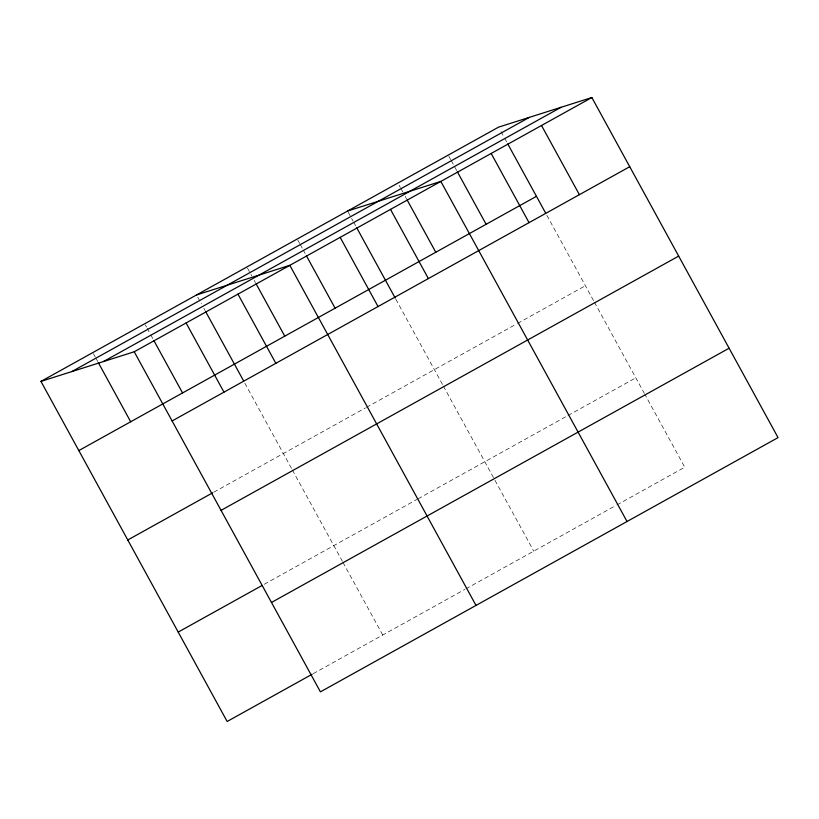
<?xml version="1.0" encoding="UTF-8"?>
<svg xmlns="http://www.w3.org/2000/svg" width="819" height="819" viewBox="0 0 819 819"><rect width="100%" height="100%" fill="white"/><g stroke="black" fill="none" stroke-linecap="round" stroke-linejoin="round"><path stroke-width="0.61" stroke-dasharray="4.09 3.07" d="M213.851 492.158L365.438 407.934M366.533 407.319L516.461 324.027M517.547 323.423L585.401 285.718M264.271 584.264L416.963 499.426M418.059 498.822L566.881 416.134M567.976 415.53L635.831 377.825M313.216 673.658L464.813 589.434M465.909 588.83L615.827 505.528M616.922 504.924L684.766 467.229L645.003 394.594M501.023 131.603L504.074 137.183M504.688 138.298L507.125 142.762M546.857 215.325L593.806 301.075M594.399 302.17L644.389 393.478M448.843 156.214L450.675 159.572M451.289 160.688L456.787 170.731M399.119 185.299L400.337 187.531M400.952 188.646L402.784 191.994M405.231 196.458L406.449 198.689M348.167 212.152L353.061 221.079M353.665 222.195L356.111 226.658M395.843 299.222L442.782 384.981M443.386 386.077L533.753 551.136M297.829 240.121L299.662 243.468M300.276 244.584L302.723 249.048M303.327 250.164L305.159 253.511M247.492 268.089L251.771 275.901M254.218 280.364L255.436 282.596M197.768 297.174L201.433 303.869M203.87 308.333L205.098 310.565M244.82 383.128L291.769 468.877M292.373 469.973L342.362 561.281M342.966 562.397L382.739 635.032M145.291 324.877L146.509 327.109M147.123 328.224L150.174 333.804M150.788 334.92L153.235 339.383M93.427 353.685L95.26 357.033M95.864 358.149L97.707 361.496"/><path stroke-width="1.23" d="M40.95 381.388L498.576 127.14L591.85 97.522L778.05 437.612L320.424 691.86L134.234 351.771L40.95 381.388L227.15 721.478L312.111 674.272M71.734 371.611L529.361 117.363M103.45 361.548L561.076 107.289M134.234 351.771L591.85 97.522M78.829 450.573L536.455 196.325M172.113 420.956L629.729 166.707M127.774 539.977L212.745 492.772M221.058 510.36L678.675 256.101M178.204 632.084L262.07 585.483M271.478 602.467L729.105 348.218M347.563 211.036L440.837 181.419L627.037 521.519M196.54 294.942L289.824 265.325L476.013 605.415M541.513 125.491L579.391 194.676M507.739 143.878L545.628 213.083M491.175 153.45L529.054 222.645M457.401 171.847L486.117 224.293M407.063 199.805L435.78 252.262M390.499 209.388L428.378 278.583M356.726 227.774L395.229 298.106M340.161 237.356L378.04 306.541M306.388 255.743L335.104 308.2M256.05 283.712L284.756 336.159M237.96 294.144L275.839 363.329M205.702 311.681L243.601 380.896M186.097 322.952L223.976 392.147M153.839 340.499L182.555 392.946M98.311 362.612L130.692 421.765"/></g></svg>
